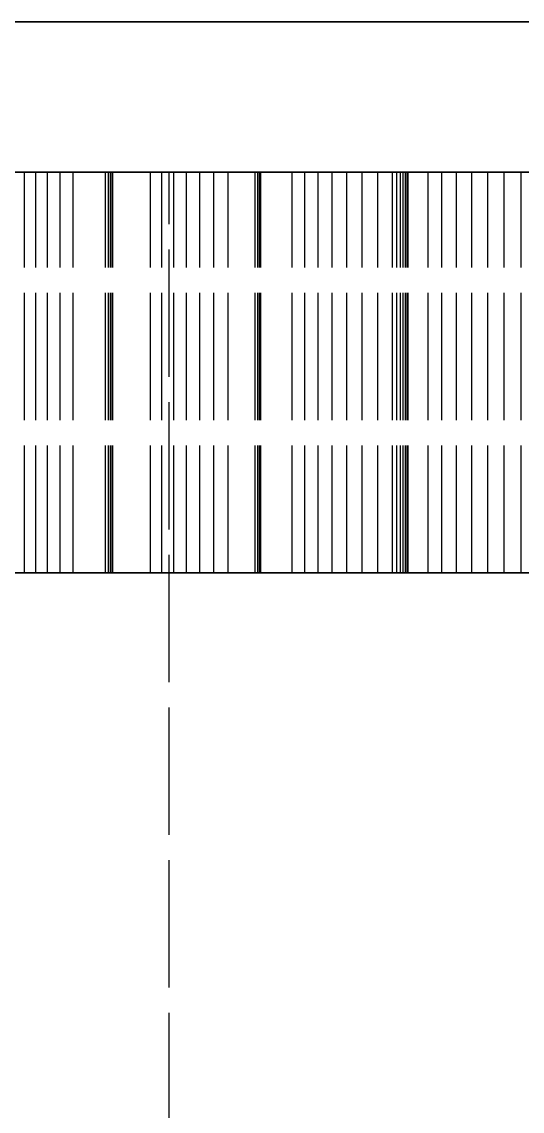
# Model space of a CAD drawing. Header units: millimetres. Extents: x -25 to 138, y -20 to 129.
# Drawn here: x 86.15 to 91.15, y 34.62 to 45.5 of the extents above; entities that cross this region are included whole.
import ezdxf

# ---------------------------------------------------------------- set-up
doc = ezdxf.new("R2010")
doc.units = ezdxf.units.MM
doc.linetypes.add('DASHED', pattern=[1.524, 1.27, -0.254])
doc.layers.add('HIDDEN', color=8, linetype='DASHED')
doc.layers.add('VISIBLE', color=7, linetype='CONTINUOUS')

msp = doc.modelspace()

# ---------------------------------------------------------------- linework, layer by layer
at = {"layer": 'HIDDEN'}
for points in [[(91.52381, 45.5), (90.7619, 45.5), (90, 45.5), (89.2381, 45.5), (88.47619, 45.5), (87.71429, 45.5), (86.95238, 45.5), (86.19048, 45.5), (85.42857, 45.5), (84.66667, 45.5), (83.90476, 45.5), (83.14286, 45.5), (82.38095, 45.5), (81.61905, 45.5), (80.85714, 45.5), (80.09524, 45.5), (79.33333, 45.5), (78.57143, 45.5), (77.80952, 45.5), (77.04762, 45.5), (76.28571, 45.5)], [(91.42857, 44), (90.73016, 44), (90.03175, 44), (89.33333, 44), (88.63492, 44), (87.93651, 44), (87.2381, 44), (86.53968, 44), (85.84127, 44), (85.14286, 44), (84.44444, 44), (83.74603, 44), (83.04762, 44), (82.34921, 44), (81.65079, 44), (80.95238, 44), (80.25397, 44), (79.55556, 44), (78.85714, 44), (78.15873, 44), (77.46032, 44), (76.7619, 44), (76.06349, 44)], [(85.84127, 44), (86.19048, 44), (86.53968, 44), (86.88889, 44), (87.2381, 44), (87.5873, 44), (87.93651, 44), (88.28571, 44), (88.63492, 44), (88.98413, 44), (89.33333, 44), (89.68254, 44), (90.03175, 44), (90.38095, 44), (90.73016, 44), (91.07937, 44), (91.42857, 44)], [(85.94643, 44), (86.25, 44), (86.55357, 44), (86.85714, 44), (87.16071, 44), (87.46429, 44), (87.76786, 44), (88.07143, 44), (88.375, 44), (88.67857, 44), (88.98214, 44), (89.28571, 44), (89.58929, 44), (89.89286, 44), (90.19643, 44), (90.5, 44), (90.80357, 44), (91.10714, 44), (91.41071, 44)], [(91.41071, 44), (90.80357, 44), (90.19643, 44), (89.58929, 44), (88.98214, 44), (88.375, 44), (87.76786, 44), (87.16071, 44), (86.55357, 44), (85.94643, 44)], [(87.62, 44), (87.44159, 44), (87.26317, 44), (87.08476, 44), (86.90635, 44), (86.72794, 44), (86.54952, 44), (86.37111, 44), (86.1927, 44), (86.01429, 44)], [(86.07091, 44), (86.17541, 44)], [(86.17541, 44), (86.07091, 44)], [(86.10349, 44), (86.1927, 44), (86.2819, 44), (86.37111, 44), (86.46032, 44), (86.54952, 44), (86.63873, 44), (86.72794, 44), (86.81714, 44), (86.90635, 44), (86.99556, 44), (87.08476, 44), (87.17397, 44), (87.26317, 44), (87.35238, 44), (87.44159, 44), (87.53079, 44), (87.62, 44)], [(86.17541, 44), (86.28718, 44)], [(86.28718, 44), (86.17541, 44)], [(86.17541, 40), (86.17541, 44)], [(86.17541, 40), (86.17541, 44)], [(86.28718, 44), (86.4057, 44)], [(86.4057, 44), (86.28718, 44)], [(86.28718, 40), (86.28718, 44)], [(86.28718, 40), (86.28718, 44)], [(86.4057, 44), (86.53058, 44)], [(86.53058, 44), (86.4057, 44)], [(86.4057, 40), (86.4057, 44)], [(86.4057, 40), (86.4057, 44)], [(86.53058, 44), (86.66151, 44)], [(86.66151, 44), (86.53058, 44)], [(86.53058, 40), (86.53058, 44)], [(86.53058, 40), (86.53058, 44)], [(86.66151, 44), (86.98467, 44)], [(86.98467, 44), (86.66151, 44)], [(86.66151, 40), (86.66151, 44)], [(86.66151, 40), (86.66151, 44)], [(86.98467, 44), (87.01244, 44)], [(87.01244, 44), (86.98467, 44)], [(86.98467, 40), (86.98467, 44)], [(86.98467, 40), (86.98467, 44)], [(87.01244, 44), (87.03398, 44)], [(87.03398, 44), (87.01244, 44)], [(87.01244, 40), (87.01244, 44)], [(87.01244, 40), (87.01244, 44)], [(87.03398, 44), (87.04905, 44)], [(87.04905, 44), (87.03398, 44)], [(87.03398, 40), (87.03398, 44)], [(87.03398, 40), (87.03398, 44)], [(87.04905, 44), (87.0573, 44)], [(87.0573, 44), (87.04905, 44)], [(87.04905, 40), (87.04905, 44)], [(87.04905, 40), (87.04905, 44)], [(87.05827, 44), (87.0513, 44)], [(87.0513, 44), (87.43503, 44)], [(87.43503, 44), (87.0513, 44)], [(87.0513, 44), (87.05827, 44)], [(87.0513, 40), (87.0513, 44)], [(87.0513, 40), (87.0513, 44)], [(87.0573, 44), (87.05827, 44)], [(87.05827, 44), (87.0573, 44)], [(87.0573, 40), (87.0573, 44)], [(87.0573, 40), (87.0573, 44)], [(87.05827, 40), (87.05827, 44)], [(87.05827, 40), (87.05827, 44)], [(87.43503, 44), (87.54675, 44)], [(87.54675, 44), (87.43503, 44)], [(87.43503, 40), (87.43503, 44)], [(87.43503, 40), (87.43503, 44)], [(87.54675, 44), (87.66622, 44)], [(87.66622, 44), (87.54675, 44)], [(87.54675, 40), (87.54675, 44)], [(87.54675, 40), (87.54675, 44)], [(87.62, 13), (87.62, 44)], [(87.66622, 44), (87.79272, 44)], [(87.79272, 44), (87.66622, 44)], [(87.66622, 40), (87.66622, 44)], [(87.66622, 40), (87.66622, 44)], [(87.79272, 44), (87.92575, 44)], [(87.92575, 44), (87.79272, 44)], [(87.79272, 40), (87.79272, 44)], [(87.79272, 40), (87.79272, 44)], [(87.92575, 44), (88.06492, 44)], [(88.06492, 44), (87.92575, 44)], [(87.92575, 40), (87.92575, 44)], [(87.92575, 40), (87.92575, 44)], [(88.06492, 44), (88.20995, 44)], [(88.20995, 44), (88.06492, 44)], [(88.06492, 40), (88.06492, 44)], [(88.06492, 40), (88.06492, 44)], [(88.20995, 44), (88.52324, 44)], [(88.52324, 44), (88.20995, 44)], [(88.20995, 40), (88.20995, 44)], [(88.20995, 40), (88.20995, 44)], [(88.50399, 44), (88.47908, 44)], [(88.47908, 44), (88.84931, 44)], [(88.84931, 44), (88.47908, 44)], [(88.47908, 44), (88.50399, 44)], [(88.47908, 40), (88.47908, 44)], [(88.47908, 40), (88.47908, 44)], [(88.52119, 44), (88.50399, 44)], [(88.50399, 44), (88.52119, 44)], [(88.50399, 40), (88.50399, 44)], [(88.50399, 40), (88.50399, 44)], [(88.53134, 44), (88.52119, 44)], [(88.52119, 44), (88.53134, 44)], [(88.52119, 40), (88.52119, 44)], [(88.52119, 40), (88.52119, 44)], [(88.52324, 44), (88.53208, 44)], [(88.53208, 44), (88.52324, 44)], [(88.52324, 40), (88.52324, 44)], [(88.52324, 40), (88.52324, 44)], [(88.53486, 44), (88.53134, 44)], [(88.53134, 44), (88.53486, 44)], [(88.53134, 40), (88.53134, 44)], [(88.53134, 40), (88.53134, 44)], [(88.53208, 44), (88.53486, 44)], [(88.53486, 44), (88.53208, 44)], [(88.53208, 40), (88.53208, 44)], [(88.53208, 40), (88.53208, 44)], [(88.53486, 40), (88.53486, 44)], [(88.53486, 40), (88.53486, 44)], [(88.84931, 44), (88.97527, 44)], [(88.97527, 44), (88.84931, 44)], [(88.84931, 40), (88.84931, 44)], [(88.84931, 40), (88.84931, 44)], [(88.97527, 44), (89.10867, 44)], [(89.10867, 44), (88.97527, 44)], [(88.97527, 40), (88.97527, 44)], [(88.97527, 40), (88.97527, 44)], [(89.10867, 44), (89.24883, 44)], [(89.24883, 44), (89.10867, 44)], [(89.10867, 40), (89.10867, 44)], [(89.10867, 40), (89.10867, 44)], [(89.24883, 44), (89.39524, 44)], [(89.39524, 44), (89.24883, 44)], [(89.24883, 40), (89.24883, 44)], [(89.24883, 40), (89.24883, 44)], [(89.39524, 44), (89.54753, 44)], [(89.54753, 44), (89.39524, 44)], [(89.39524, 40), (89.39524, 44)], [(89.39524, 40), (89.39524, 44)], [(89.54753, 44), (89.7054, 44)], [(89.7054, 44), (89.54753, 44)], [(89.54753, 40), (89.54753, 44)], [(89.54753, 40), (89.54753, 44)], [(89.7054, 44), (90.00616, 44)], [(90.00616, 44), (89.7054, 44)], [(89.7054, 40), (89.7054, 44)], [(89.7054, 40), (89.7054, 44)], [(89.89421, 44), (89.85159, 44)], [(89.85159, 44), (90.20515, 44)], [(90.20515, 44), (89.85159, 44)], [(89.85159, 44), (89.89421, 44)], [(89.85159, 40), (89.85159, 44)], [(89.85159, 40), (89.85159, 44)], [(89.92944, 44), (89.89421, 44)], [(89.89421, 44), (89.92944, 44)], [(89.89421, 40), (89.89421, 44)], [(89.89421, 40), (89.89421, 44)], [(89.9579, 44), (89.92944, 44)], [(89.92944, 44), (89.9579, 44)], [(89.92944, 40), (89.92944, 44)], [(89.92944, 40), (89.92944, 44)], [(89.97998, 44), (89.9579, 44)], [(89.9579, 44), (89.97998, 44)], [(89.9579, 40), (89.9579, 44)], [(89.9579, 40), (89.9579, 44)], [(89.99599, 44), (89.97998, 44)], [(89.97998, 44), (89.99599, 44)], [(89.97998, 40), (89.97998, 44)], [(89.97998, 40), (89.97998, 44)], [(90.00616, 44), (89.99599, 44)], [(89.99599, 44), (90.00616, 44)], [(89.99599, 40), (89.99599, 44)], [(89.99599, 40), (89.99599, 44)], [(90.00616, 40), (90.00616, 44)], [(90.00616, 40), (90.00616, 44)], [(90.20515, 44), (90.34428, 44)], [(90.34428, 44), (90.20515, 44)], [(90.20515, 40), (90.20515, 44)], [(90.20515, 40), (90.20515, 44)], [(90.34428, 44), (90.49049, 44)], [(90.49049, 44), (90.34428, 44)], [(90.34428, 40), (90.34428, 44)], [(90.34428, 40), (90.34428, 44)], [(90.49049, 44), (90.6431, 44)], [(90.6431, 44), (90.49049, 44)], [(90.49049, 40), (90.49049, 44)], [(90.49049, 40), (90.49049, 44)], [(90.6431, 44), (90.80164, 44)], [(90.80164, 44), (90.6431, 44)], [(90.6431, 40), (90.6431, 44)], [(90.6431, 40), (90.6431, 44)], [(90.80164, 44), (90.96574, 44)], [(90.96574, 44), (90.80164, 44)], [(90.80164, 40), (90.80164, 44)], [(90.80164, 40), (90.80164, 44)], [(90.96574, 44), (91.13511, 44)], [(91.13511, 44), (90.96574, 44)], [(90.96574, 40), (90.96574, 44)], [(90.96574, 40), (90.96574, 44)], [(91.13511, 44), (91.42078, 44)], [(91.42078, 44), (91.13511, 44)], [(91.13511, 40), (91.13511, 44)], [(91.13511, 40), (91.13511, 44)], [(85.94643, 40), (86.25, 40), (86.55357, 40), (86.85714, 40), (87.16071, 40), (87.46429, 40), (87.76786, 40), (88.07143, 40), (88.375, 40), (88.67857, 40), (88.98214, 40), (89.28571, 40), (89.58929, 40), (89.89286, 40), (90.19643, 40), (90.5, 40), (90.80357, 40), (91.10714, 40), (91.41071, 40)], [(91.41071, 40), (90.80357, 40), (90.19643, 40), (89.58929, 40), (88.98214, 40), (88.375, 40), (87.76786, 40), (87.16071, 40), (86.55357, 40), (85.94643, 40)], [(86.07091, 40), (86.17541, 40)], [(86.17541, 40), (86.07091, 40)], [(86.17541, 40), (86.28718, 40)], [(86.28718, 40), (86.17541, 40)], [(86.28718, 40), (86.4057, 40)], [(86.4057, 40), (86.28718, 40)], [(86.4057, 40), (86.53058, 40)], [(86.53058, 40), (86.4057, 40)], [(86.53058, 40), (86.66151, 40)], [(86.66151, 40), (86.53058, 40)], [(86.66151, 40), (86.98467, 40)], [(86.98467, 40), (86.66151, 40)], [(86.98467, 40), (87.01244, 40)], [(87.01244, 40), (86.98467, 40)], [(87.01244, 40), (87.03398, 40)], [(87.03398, 40), (87.01244, 40)], [(87.03398, 40), (87.04905, 40)], [(87.04905, 40), (87.03398, 40)], [(87.04905, 40), (87.0573, 40)], [(87.0573, 40), (87.04905, 40)], [(87.05827, 40), (87.0513, 40)], [(87.0513, 40), (87.43503, 40)], [(87.43503, 40), (87.0513, 40)], [(87.0513, 40), (87.05827, 40)], [(87.0573, 40), (87.05827, 40)], [(87.05827, 40), (87.0573, 40)], [(87.43503, 40), (87.54675, 40)], [(87.54675, 40), (87.43503, 40)], [(87.54675, 40), (87.66622, 40)], [(87.66622, 40), (87.54675, 40)], [(87.66622, 40), (87.79272, 40)], [(87.79272, 40), (87.66622, 40)], [(87.79272, 40), (87.92575, 40)], [(87.92575, 40), (87.79272, 40)], [(87.92575, 40), (88.06492, 40)], [(88.06492, 40), (87.92575, 40)], [(88.06492, 40), (88.20995, 40)], [(88.20995, 40), (88.06492, 40)], [(88.20995, 40), (88.52324, 40)], [(88.52324, 40), (88.20995, 40)], [(88.50399, 40), (88.47908, 40)], [(88.47908, 40), (88.84931, 40)], [(88.84931, 40), (88.47908, 40)], [(88.47908, 40), (88.50399, 40)], [(88.52119, 40), (88.50399, 40)], [(88.50399, 40), (88.52119, 40)], [(88.53134, 40), (88.52119, 40)], [(88.52119, 40), (88.53134, 40)], [(88.52324, 40), (88.53208, 40)], [(88.53208, 40), (88.52324, 40)], [(88.53486, 40), (88.53134, 40)], [(88.53134, 40), (88.53486, 40)], [(88.53208, 40), (88.53486, 40)], [(88.53486, 40), (88.53208, 40)], [(88.84931, 40), (88.97527, 40)], [(88.97527, 40), (88.84931, 40)], [(88.97527, 40), (89.10867, 40)], [(89.10867, 40), (88.97527, 40)], [(89.10867, 40), (89.24883, 40)], [(89.24883, 40), (89.10867, 40)], [(89.24883, 40), (89.39524, 40)], [(89.39524, 40), (89.24883, 40)], [(89.39524, 40), (89.54753, 40)], [(89.54753, 40), (89.39524, 40)], [(89.54753, 40), (89.7054, 40)], [(89.7054, 40), (89.54753, 40)], [(89.7054, 40), (90.00616, 40)], [(90.00616, 40), (89.7054, 40)], [(89.89421, 40), (89.85159, 40)], [(89.85159, 40), (90.20515, 40)], [(90.20515, 40), (89.85159, 40)], [(89.85159, 40), (89.89421, 40)], [(89.92944, 40), (89.89421, 40)], [(89.89421, 40), (89.92944, 40)], [(89.9579, 40), (89.92944, 40)], [(89.92944, 40), (89.9579, 40)], [(89.97998, 40), (89.9579, 40)], [(89.9579, 40), (89.97998, 40)], [(89.99599, 40), (89.97998, 40)], [(89.97998, 40), (89.99599, 40)], [(90.00616, 40), (89.99599, 40)], [(89.99599, 40), (90.00616, 40)], [(90.20515, 40), (90.34428, 40)], [(90.34428, 40), (90.20515, 40)], [(90.34428, 40), (90.49049, 40)], [(90.49049, 40), (90.34428, 40)], [(90.49049, 40), (90.6431, 40)], [(90.6431, 40), (90.49049, 40)], [(90.6431, 40), (90.80164, 40)], [(90.80164, 40), (90.6431, 40)], [(90.80164, 40), (90.96574, 40)], [(90.96574, 40), (90.80164, 40)], [(90.96574, 40), (91.13511, 40)], [(91.13511, 40), (90.96574, 40)], [(91.13511, 40), (91.42078, 40)], [(91.42078, 40), (91.13511, 40)]]:
    msp.add_lwpolyline(points, dxfattribs=at)
at = {"layer": 'VISIBLE'}
msp.add_lwpolyline([(85.80952, 45.5), (86.19048, 45.5), (86.57143, 45.5), (86.95238, 45.5), (87.33333, 45.5), (87.71429, 45.5), (88.09524, 45.5), (88.47619, 45.5), (88.85714, 45.5), (89.2381, 45.5), (89.61905, 45.5), (90, 45.5), (90.38095, 45.5), (90.7619, 45.5), (91.14286, 45.5), (91.52381, 45.5)], dxfattribs=at)

doc.saveas('drawing.dxf')
